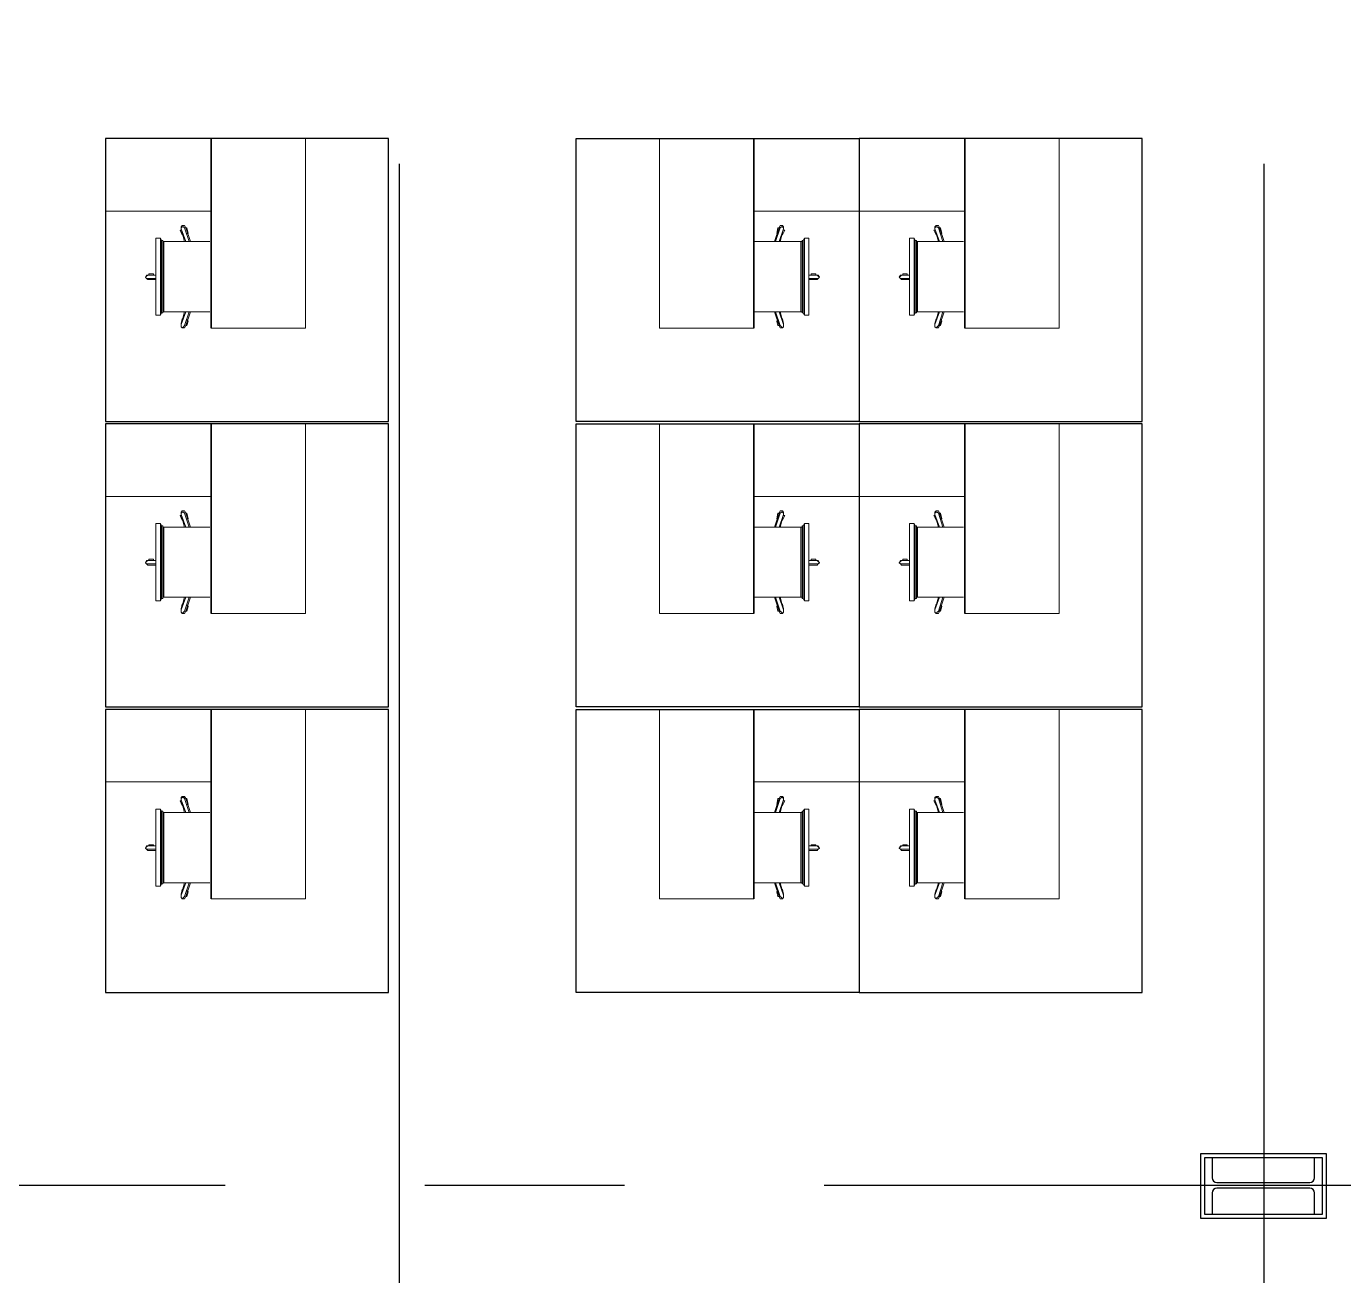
# Model space of a CAD drawing. Header units: millimetres. Extents: x 2148 to 2681, y 758 to 986.
# Drawn here: x 2599.567 to 2603.757, y 934.682 to 938.655 of the extents above; entities that cross this region are included whole.
import ezdxf

# ---------------------------------------------------------------- set-up
doc = ezdxf.new("R2010")
doc.units = ezdxf.units.MM
doc.linetypes.add('CENTER2', pattern=[28.575, 19.05, -3.175, 3.175, -3.175])
for name, color, linetype in [('at_Entity', 7, 'Continuous'), ('COLUMN', 7, 'Continuous'), ('D', 1, 'Continuous'), ('S-COLS', 6, 'Continuous'), ('S_GRID LINES', 252, 'Continuous')]:
    doc.layers.add(name, color=color, linetype=linetype)

msp = doc.modelspace()

# ---------------------------------------------------------------- linework, layer by layer
at = {"layer": 'at_Entity', "color": 0, "lineweight": 15}
for p, q in [((2600.4547131, 938.2984462, 0), (2599.8189365, 938.2984462, 0)), ((2600.4547131, 937.6957276, 0), (2600.4547131, 938.2984462, 0)), ((2601.5804672, 938.2984462, 0), (2602.2162438, 938.2984462, 0)), ((2601.5804672, 937.6957276, 0), (2601.5804672, 938.2984462, 0)), ((2602.8520204, 938.2984462, 0), (2602.2162438, 938.2984462, 0)), ((2602.8520204, 937.6957276, 0), (2602.8520204, 938.2984462, 0)), ((2600.1545941, 938.0678667, 0), (2599.8189365, 938.0678667, 0)), ((2601.8805862, 938.0678667, 0), (2602.2162438, 938.0678667, 0)), ((2602.5519014, 938.0678667, 0), (2602.2162438, 938.0678667, 0)), ((2600.0594338, 938.0072566, 0), (2600.0557739, 938.0072566, 0)), ((2600.0557739, 938.0072566, 0), (2600.0630942, 937.9926166, 0)), ((2600.0630942, 938.0218966, 0), (2600.0594338, 938.0182367, 0)), ((2600.0594338, 938.0182367, 0), (2600.0594338, 938.0109164, 0)), ((2600.0594338, 938.0145762, 0), (2600.0630942, 938.0182367, 0)), ((2600.0594338, 938.0109164, 0), (2600.0594338, 938.0145762, 0)), ((2600.0740738, 937.9706569, 0), (2600.0594338, 938.0109164, 0)), ((2600.0594338, 938.0109164, 0), (2600.0704139, 937.9706569, 0)), ((2600.0704139, 938.0218966, 0), (2600.0630942, 938.0218966, 0)), ((2600.0630942, 938.0182367, 0), (2600.0667541, 938.0182367, 0)), ((2600.0630942, 937.9926166, 0), (2600.0667541, 937.9926166, 0)), ((2600.0667541, 938.0182367, 0), (2600.0704139, 938.0145762, 0)), ((2600.0740738, 938.0145762, 0), (2600.0704139, 938.0218966, 0)), ((2600.0704139, 938.0145762, 0), (2600.0850539, 937.9706569, 0)), ((2600.0887138, 937.9706569, 0), (2600.0740738, 938.0145762, 0)), ((2600.0777342, 938.0145762, 0), (2600.0740738, 938.0145762, 0)), ((2600.0813941, 937.9962764, 0), (2600.0777342, 938.0145762, 0)), ((2600.0777342, 937.9962764, 0), (2600.0813941, 937.9962764, 0)), ((2601.9464665, 937.9706569, 0), (2601.9611065, 938.0145762, 0)), ((2601.9647663, 938.0145762, 0), (2601.9501263, 937.9706569, 0)), ((2601.9537862, 937.9962764, 0), (2601.957446, 938.0145762, 0)), ((2601.957446, 937.9962764, 0), (2601.9537862, 937.9962764, 0)), ((2601.957446, 938.0145762, 0), (2601.9611065, 938.0145762, 0)), ((2601.9611065, 938.0145762, 0), (2601.9647663, 938.0218966, 0)), ((2601.9611065, 937.9706569, 0), (2601.9757465, 938.0109164, 0)), ((2601.9647663, 938.0218966, 0), (2601.972086, 938.0218966, 0)), ((2601.9684262, 938.0182367, 0), (2601.9647663, 938.0145762, 0)), ((2601.9757465, 938.0109164, 0), (2601.9647663, 937.9706569, 0)), ((2601.972086, 938.0182367, 0), (2601.9684262, 938.0182367, 0)), ((2601.972086, 937.9926166, 0), (2601.9684262, 937.9926166, 0)), ((2601.972086, 938.0218966, 0), (2601.9757465, 938.0182367, 0)), ((2601.9757465, 938.0145762, 0), (2601.972086, 938.0182367, 0)), ((2601.9794063, 938.0072566, 0), (2601.972086, 937.9926166, 0)), ((2601.9757465, 938.0182367, 0), (2601.9757465, 938.0109164, 0)), ((2601.9757465, 938.0109164, 0), (2601.9757465, 938.0145762, 0)), ((2601.9757465, 938.0072566, 0), (2601.9794063, 938.0072566, 0)), ((2602.4567411, 938.0072566, 0), (2602.4530813, 938.0072566, 0)), ((2602.4530813, 938.0072566, 0), (2602.4604016, 937.9926166, 0)), ((2602.4604016, 938.0218966, 0), (2602.4567411, 938.0182367, 0)), ((2602.4567411, 938.0182367, 0), (2602.4567411, 938.0109164, 0)), ((2602.4567411, 938.0145762, 0), (2602.4604016, 938.0182367, 0)), ((2602.4567411, 938.0109164, 0), (2602.4567411, 938.0145762, 0)), ((2602.4713811, 937.9706569, 0), (2602.4567411, 938.0109164, 0)), ((2602.4567411, 938.0109164, 0), (2602.4677213, 937.9706569, 0)), ((2602.4677213, 938.0218966, 0), (2602.4604016, 938.0218966, 0)), ((2602.4604016, 938.0182367, 0), (2602.4640614, 938.0182367, 0)), ((2602.4604016, 937.9926166, 0), (2602.4640614, 937.9926166, 0)), ((2602.4640614, 938.0182367, 0), (2602.4677213, 938.0145762, 0)), ((2602.4713811, 938.0145762, 0), (2602.4677213, 938.0218966, 0)), ((2602.4677213, 938.0145762, 0), (2602.4823613, 937.9706569, 0)), ((2602.4860211, 937.9706569, 0), (2602.4713811, 938.0145762, 0)), ((2602.4750416, 938.0145762, 0), (2602.4713811, 938.0145762, 0)), ((2602.4787014, 937.9962764, 0), (2602.4750416, 938.0145762, 0)), ((2602.4750416, 937.9962764, 0), (2602.4787014, 937.9962764, 0)), ((2599.9862344, 937.9816364, 0), (2599.9789141, 937.9816364, 0)), ((2599.9789141, 937.9816364, 0), (2599.9789141, 937.9743167, 0)), ((2599.9789141, 937.9743167, 0), (2599.9789141, 937.7437372, 0)), ((2599.9898943, 937.9816364, 0), (2599.9862344, 937.9816364, 0)), ((2599.9935541, 937.9816364, 0), (2599.9898943, 937.9816364, 0)), ((2599.9972139, 937.9743167, 0), (2599.9935541, 937.9816364, 0)), ((2599.9935541, 937.7364169, 0), (2599.9935541, 937.9816364, 0)), ((2599.9972139, 937.7437372, 0), (2599.9972139, 937.9743167, 0)), ((2600.0008738, 937.9743167, 0), (2599.9972139, 937.9743167, 0)), ((2600.0008738, 937.7437372, 0), (2600.0008738, 937.9743167, 0)), ((2600.0045342, 937.9706569, 0), (2600.0008738, 937.9706569, 0)), ((2600.0008738, 937.9706569, 0), (2600.0008738, 937.9669964, 0)), ((2600.0045342, 937.7473971, 0), (2600.0045342, 937.9706569, 0)), ((2600.1509336, 937.9706569, 0), (2600.0045342, 937.9706569, 0)), ((2601.8842467, 937.9706569, 0), (2602.030646, 937.9706569, 0)), ((2602.030646, 937.7473971, 0), (2602.030646, 937.9706569, 0)), ((2602.030646, 937.9706569, 0), (2602.0343065, 937.9706569, 0)), ((2602.0343065, 937.7437372, 0), (2602.0343065, 937.9743167, 0)), ((2602.0343065, 937.9743167, 0), (2602.0379663, 937.9743167, 0)), ((2602.0343065, 937.9706569, 0), (2602.0343065, 937.9669964, 0)), ((2602.0379663, 937.9743167, 0), (2602.0416262, 937.9816364, 0)), ((2602.0379663, 937.7437372, 0), (2602.0379663, 937.9743167, 0)), ((2602.0416262, 937.9816364, 0), (2602.045286, 937.9816364, 0)), ((2602.0416262, 937.7364169, 0), (2602.0416262, 937.9816364, 0)), ((2602.045286, 937.9816364, 0), (2602.0489459, 937.9816364, 0)), ((2602.0489459, 937.9816364, 0), (2602.0562662, 937.9816364, 0)), ((2602.0562662, 937.9816364, 0), (2602.0562662, 937.9743167, 0)), ((2602.0562662, 937.9743167, 0), (2602.0562662, 937.7437372, 0)), ((2602.3835417, 937.9816364, 0), (2602.3762214, 937.9816364, 0)), ((2602.3762214, 937.9816364, 0), (2602.3762214, 937.9743167, 0)), ((2602.3762214, 937.9743167, 0), (2602.3762214, 937.7437372, 0)), ((2602.3872016, 937.9816364, 0), (2602.3835417, 937.9816364, 0)), ((2602.3908614, 937.9816364, 0), (2602.3872016, 937.9816364, 0)), ((2602.3945213, 937.9743167, 0), (2602.3908614, 937.9816364, 0)), ((2602.3908614, 937.7364169, 0), (2602.3908614, 937.9816364, 0)), ((2602.3945213, 937.7437372, 0), (2602.3945213, 937.9743167, 0)), ((2602.3981811, 937.9743167, 0), (2602.3945213, 937.9743167, 0)), ((2602.3981811, 937.7437372, 0), (2602.3981811, 937.9743167, 0)), ((2602.4018416, 937.9706569, 0), (2602.3981811, 937.9706569, 0)), ((2602.3981811, 937.9706569, 0), (2602.3981811, 937.9669964, 0)), ((2602.4018416, 937.7473971, 0), (2602.4018416, 937.9706569, 0)), ((2602.5482409, 937.9706569, 0), (2602.4018416, 937.9706569, 0)), ((2599.9496341, 937.8645171, 0), (2599.9459743, 937.8571967, 0)), ((2599.9496341, 937.8608566, 0), (2599.9532939, 937.8645171, 0)), ((2599.9532939, 937.8645171, 0), (2599.9496341, 937.8645171, 0)), ((2599.9789141, 937.8645171, 0), (2599.9532939, 937.8645171, 0)), ((2599.9532939, 937.8645171, 0), (2599.9789141, 937.8645171, 0)), ((2599.9715944, 937.8681769, 0), (2599.9569544, 937.8681769, 0)), ((2599.9569544, 937.8681769, 0), (2599.9569544, 937.8645171, 0)), ((2599.9715944, 937.8645171, 0), (2599.9715944, 937.8681769, 0)), ((2602.0562662, 937.8645171, 0), (2602.0818863, 937.8645171, 0)), ((2602.0818863, 937.8645171, 0), (2602.0562662, 937.8645171, 0)), ((2602.0635859, 937.8645171, 0), (2602.0635859, 937.8681769, 0)), ((2602.0635859, 937.8681769, 0), (2602.0782259, 937.8681769, 0)), ((2602.0782259, 937.8681769, 0), (2602.0782259, 937.8645171, 0)), ((2602.0855462, 937.8608566, 0), (2602.0818863, 937.8645171, 0)), ((2602.0818863, 937.8645171, 0), (2602.0855462, 937.8645171, 0)), ((2602.0855462, 937.8645171, 0), (2602.089206, 937.8571967, 0)), ((2602.3469414, 937.8645171, 0), (2602.3432816, 937.8571967, 0)), ((2602.3469414, 937.8608566, 0), (2602.3506013, 937.8645171, 0)), ((2602.3506013, 937.8645171, 0), (2602.3469414, 937.8645171, 0)), ((2602.3762214, 937.8645171, 0), (2602.3506013, 937.8645171, 0)), ((2602.3506013, 937.8645171, 0), (2602.3762214, 937.8645171, 0)), ((2602.3689017, 937.8681769, 0), (2602.3542617, 937.8681769, 0)), ((2602.3542617, 937.8681769, 0), (2602.3542617, 937.8645171, 0)), ((2602.3689017, 937.8645171, 0), (2602.3689017, 937.8681769, 0)), ((2599.9459743, 937.8571967, 0), (2599.9496341, 937.8608566, 0)), ((2599.9496341, 937.8535369, 0), (2599.9459743, 937.8571967, 0)), ((2599.9459743, 937.8571967, 0), (2599.9496341, 937.8535369, 0)), ((2599.9532939, 937.8535369, 0), (2599.9496341, 937.8535369, 0)), ((2599.9496341, 937.8535369, 0), (2599.9532939, 937.8498771, 0)), ((2599.9532939, 937.8535369, 0), (2599.9789141, 937.8535369, 0)), ((2599.9532939, 937.8498771, 0), (2599.9789141, 937.8498771, 0)), ((2599.9569544, 937.8498771, 0), (2599.9715944, 937.8498771, 0)), ((2602.0818863, 937.8535369, 0), (2602.0562662, 937.8535369, 0)), ((2602.0818863, 937.8498771, 0), (2602.0562662, 937.8498771, 0)), ((2602.0782259, 937.8498771, 0), (2602.0635859, 937.8498771, 0)), ((2602.0818863, 937.8535369, 0), (2602.0855462, 937.8535369, 0)), ((2602.0855462, 937.8535369, 0), (2602.0818863, 937.8498771, 0)), ((2602.089206, 937.8571967, 0), (2602.0855462, 937.8608566, 0)), ((2602.0855462, 937.8535369, 0), (2602.089206, 937.8571967, 0)), ((2602.089206, 937.8571967, 0), (2602.0855462, 937.8535369, 0)), ((2602.3432816, 937.8571967, 0), (2602.3469414, 937.8608566, 0)), ((2602.3469414, 937.8535369, 0), (2602.3432816, 937.8571967, 0)), ((2602.3432816, 937.8571967, 0), (2602.3469414, 937.8535369, 0)), ((2602.3506013, 937.8535369, 0), (2602.3469414, 937.8535369, 0)), ((2602.3469414, 937.8535369, 0), (2602.3506013, 937.8498771, 0)), ((2602.3506013, 937.8535369, 0), (2602.3762214, 937.8535369, 0)), ((2602.3506013, 937.8498771, 0), (2602.3762214, 937.8498771, 0)), ((2602.3542617, 937.8498771, 0), (2602.3689017, 937.8498771, 0)), ((2599.9789141, 937.7437372, 0), (2599.9789141, 937.7364169, 0)), ((2599.9935541, 937.7364169, 0), (2599.9972139, 937.7437372, 0)), ((2599.9972139, 937.7437372, 0), (2600.0008738, 937.7437372, 0)), ((2600.0008738, 937.7510569, 0), (2600.0008738, 937.7473971, 0)), ((2600.0008738, 937.7473971, 0), (2600.0045342, 937.7473971, 0)), ((2600.0045342, 937.7473971, 0), (2600.1509336, 937.7473971, 0)), ((2600.0740738, 937.7473971, 0), (2600.0594338, 937.7071369, 0)), ((2600.0594338, 937.7071369, 0), (2600.0704139, 937.7473971, 0)), ((2600.0704139, 937.7034771, 0), (2600.0850539, 937.7473971, 0)), ((2600.0740738, 937.7034771, 0), (2600.0887138, 937.7473971, 0)), ((2602.030646, 937.7473971, 0), (2601.8842467, 937.7473971, 0)), ((2601.9611065, 937.7034771, 0), (2601.9464665, 937.7473971, 0)), ((2601.9647663, 937.7034771, 0), (2601.9501263, 937.7473971, 0)), ((2601.9611065, 937.7473971, 0), (2601.9757465, 937.7071369, 0)), ((2601.9757465, 937.7071369, 0), (2601.9647663, 937.7473971, 0)), ((2602.0343065, 937.7473971, 0), (2602.030646, 937.7473971, 0)), ((2602.0343065, 937.7510569, 0), (2602.0343065, 937.7473971, 0)), ((2602.0379663, 937.7437372, 0), (2602.0343065, 937.7437372, 0)), ((2602.0416262, 937.7364169, 0), (2602.0379663, 937.7437372, 0)), ((2602.0562662, 937.7437372, 0), (2602.0562662, 937.7364169, 0)), ((2602.3762214, 937.7437372, 0), (2602.3762214, 937.7364169, 0)), ((2602.3908614, 937.7364169, 0), (2602.3945213, 937.7437372, 0)), ((2602.3945213, 937.7437372, 0), (2602.3981811, 937.7437372, 0)), ((2602.3981811, 937.7510569, 0), (2602.3981811, 937.7473971, 0)), ((2602.3981811, 937.7473971, 0), (2602.4018416, 937.7473971, 0)), ((2602.4018416, 937.7473971, 0), (2602.5482409, 937.7473971, 0)), ((2602.4713811, 937.7473971, 0), (2602.4567411, 937.7071369, 0)), ((2602.4567411, 937.7071369, 0), (2602.4677213, 937.7473971, 0)), ((2602.4677213, 937.7034771, 0), (2602.4823613, 937.7473971, 0)), ((2602.4713811, 937.7034771, 0), (2602.4860211, 937.7473971, 0)), ((2599.9789141, 937.7364169, 0), (2599.9862344, 937.7364169, 0)), ((2599.9898943, 937.7364169, 0), (2599.9862344, 937.7364169, 0)), ((2599.9898943, 937.7364169, 0), (2599.9935541, 937.7364169, 0)), ((2600.0630942, 937.7254368, 0), (2600.0594338, 937.7107968, 0)), ((2600.0594338, 937.7107968, 0), (2600.0594338, 937.7071369, 0)), ((2600.0594338, 937.7071369, 0), (2600.0594338, 937.6998172, 0)), ((2600.0594338, 937.7034771, 0), (2600.0594338, 937.6998172, 0)), ((2600.0594338, 937.6998172, 0), (2600.0630942, 937.6961574, 0)), ((2600.0594338, 937.6998172, 0), (2600.0630942, 937.6961574, 0)), ((2600.0667541, 937.7254368, 0), (2600.0630942, 937.7254368, 0)), ((2600.0630942, 937.6961574, 0), (2600.0667541, 937.6998172, 0)), ((2600.0630942, 937.6961574, 0), (2600.0704139, 937.6961574, 0)), ((2600.0667541, 937.6998172, 0), (2600.0704139, 937.7034771, 0)), ((2600.0704139, 937.6961574, 0), (2600.0740738, 937.7034771, 0)), ((2600.0740738, 937.7034771, 0), (2600.0777342, 937.7034771, 0)), ((2600.0813941, 937.7181171, 0), (2600.0777342, 937.7217769, 0)), ((2600.0777342, 937.7034771, 0), (2600.0813941, 937.7181171, 0)), ((2601.9537862, 937.7181171, 0), (2601.957446, 937.7217769, 0)), ((2601.957446, 937.7034771, 0), (2601.9537862, 937.7181171, 0)), ((2601.9611065, 937.7034771, 0), (2601.957446, 937.7034771, 0)), ((2601.9647663, 937.6961574, 0), (2601.9611065, 937.7034771, 0)), ((2601.9684262, 937.6998172, 0), (2601.9647663, 937.7034771, 0)), ((2601.972086, 937.6961574, 0), (2601.9647663, 937.6961574, 0)), ((2601.9684262, 937.7254368, 0), (2601.972086, 937.7254368, 0)), ((2601.972086, 937.6961574, 0), (2601.9684262, 937.6998172, 0)), ((2601.972086, 937.7254368, 0), (2601.9757465, 937.7107968, 0)), ((2601.9757465, 937.6998172, 0), (2601.972086, 937.6961574, 0)), ((2601.9757465, 937.6998172, 0), (2601.972086, 937.6961574, 0)), ((2601.9757465, 937.7107968, 0), (2601.9757465, 937.7071369, 0)), ((2601.9757465, 937.7071369, 0), (2601.9757465, 937.6998172, 0)), ((2601.9757465, 937.7034771, 0), (2601.9757465, 937.6998172, 0)), ((2602.045286, 937.7364169, 0), (2602.0416262, 937.7364169, 0)), ((2602.045286, 937.7364169, 0), (2602.0489459, 937.7364169, 0)), ((2602.0562662, 937.7364169, 0), (2602.0489459, 937.7364169, 0)), ((2602.3762214, 937.7364169, 0), (2602.3835417, 937.7364169, 0)), ((2602.3872016, 937.7364169, 0), (2602.3835417, 937.7364169, 0)), ((2602.3872016, 937.7364169, 0), (2602.3908614, 937.7364169, 0)), ((2602.4604016, 937.7254368, 0), (2602.4567411, 937.7107968, 0)), ((2602.4567411, 937.7107968, 0), (2602.4567411, 937.7071369, 0)), ((2602.4567411, 937.7071369, 0), (2602.4567411, 937.6998172, 0)), ((2602.4567411, 937.7034771, 0), (2602.4567411, 937.6998172, 0)), ((2602.4567411, 937.6998172, 0), (2602.4604016, 937.6961574, 0)), ((2602.4567411, 937.6998172, 0), (2602.4604016, 937.6961574, 0)), ((2602.4640614, 937.7254368, 0), (2602.4604016, 937.7254368, 0)), ((2602.4604016, 937.6961574, 0), (2602.4640614, 937.6998172, 0)), ((2602.4604016, 937.6961574, 0), (2602.4677213, 937.6961574, 0)), ((2602.4640614, 937.6998172, 0), (2602.4677213, 937.7034771, 0)), ((2602.4677213, 937.6961574, 0), (2602.4713811, 937.7034771, 0)), ((2602.4713811, 937.7034771, 0), (2602.4750416, 937.7034771, 0)), ((2602.4787014, 937.7181171, 0), (2602.4750416, 937.7217769, 0)), ((2602.4750416, 937.7034771, 0), (2602.4787014, 937.7181171, 0)), ((2600.4547131, 937.6957276, 0), (2600.1545941, 937.6957276, 0)), ((2601.5804672, 937.6957276, 0), (2601.8805862, 937.6957276, 0)), ((2602.8520204, 937.6957276, 0), (2602.5519014, 937.6957276, 0)), ((2600.4547131, 937.3907145, 0), (2599.8189365, 937.3907145, 0)), ((2600.4547131, 936.7879959, 0), (2600.4547131, 937.3907145, 0)), ((2601.5804672, 937.3907145, 0), (2602.2162438, 937.3907145, 0)), ((2601.5804672, 936.7879959, 0), (2601.5804672, 937.3907145, 0)), ((2602.2162438, 937.160135, 0), (2602.2162438, 937.3907145, 0)), ((2602.8520204, 937.3907145, 0), (2602.2162438, 937.3907145, 0)), ((2602.2162438, 937.160135, 0), (2602.2162438, 937.3907145, 0)), ((2602.8520204, 936.7879959, 0), (2602.8520204, 937.3907145, 0)), ((2600.1545941, 937.160135, 0), (2599.8189365, 937.160135, 0)), ((2601.8805862, 937.160135, 0), (2602.2162438, 937.160135, 0)), ((2602.5519014, 937.160135, 0), (2602.2162438, 937.160135, 0)), ((2600.0630942, 937.1141649, 0), (2600.0594338, 937.110505, 0)), ((2600.0594338, 937.110505, 0), (2600.0594338, 937.1031847, 0)), ((2600.0594338, 937.1068446, 0), (2600.0630942, 937.110505, 0)), ((2600.0704139, 937.1141649, 0), (2600.0630942, 937.1141649, 0)), ((2600.0630942, 937.110505, 0), (2600.0667541, 937.110505, 0)), ((2600.0667541, 937.110505, 0), (2600.0704139, 937.1068446, 0)), ((2600.0740738, 937.1068446, 0), (2600.0704139, 937.1141649, 0)), ((2601.9611065, 937.1068446, 0), (2601.9647663, 937.1141649, 0)), ((2601.9647663, 937.1141649, 0), (2601.972086, 937.1141649, 0)), ((2601.9684262, 937.110505, 0), (2601.9647663, 937.1068446, 0)), ((2601.972086, 937.110505, 0), (2601.9684262, 937.110505, 0)), ((2601.972086, 937.1141649, 0), (2601.9757465, 937.110505, 0)), ((2601.9757465, 937.1068446, 0), (2601.972086, 937.110505, 0)), ((2601.9757465, 937.110505, 0), (2601.9757465, 937.1031847, 0)), ((2602.4604016, 937.1141649, 0), (2602.4567411, 937.110505, 0)), ((2602.4567411, 937.110505, 0), (2602.4567411, 937.1031847, 0)), ((2602.4567411, 937.1068446, 0), (2602.4604016, 937.110505, 0)), ((2602.4677213, 937.1141649, 0), (2602.4604016, 937.1141649, 0)), ((2602.4604016, 937.110505, 0), (2602.4640614, 937.110505, 0)), ((2602.4640614, 937.110505, 0), (2602.4677213, 937.1068446, 0)), ((2602.4713811, 937.1068446, 0), (2602.4677213, 937.1141649, 0)), ((2599.9862344, 937.0739047, 0), (2599.9789141, 937.0739047, 0)), ((2599.9789141, 937.0739047, 0), (2599.9789141, 937.066585, 0)), ((2599.9898943, 937.0739047, 0), (2599.9862344, 937.0739047, 0)), ((2599.9935541, 937.0739047, 0), (2599.9898943, 937.0739047, 0)), ((2599.9972139, 937.066585, 0), (2599.9935541, 937.0739047, 0)), ((2599.9935541, 936.8286852, 0), (2599.9935541, 937.0739047, 0)), ((2600.0594338, 937.0995249, 0), (2600.0557739, 937.0995249, 0)), ((2600.0557739, 937.0995249, 0), (2600.0630942, 937.0848849, 0)), ((2600.0594338, 937.1031847, 0), (2600.0594338, 937.1068446, 0)), ((2600.0740738, 937.0629252, 0), (2600.0594338, 937.1031847, 0)), ((2600.0594338, 937.1031847, 0), (2600.0704139, 937.0629252, 0)), ((2600.0630942, 937.0848849, 0), (2600.0667541, 937.0848849, 0)), ((2600.0704139, 937.1068446, 0), (2600.0850539, 937.0629252, 0)), ((2600.0887138, 937.0629252, 0), (2600.0740738, 937.1068446, 0)), ((2600.0777342, 937.1068446, 0), (2600.0740738, 937.1068446, 0)), ((2600.0813941, 937.0885447, 0), (2600.0777342, 937.1068446, 0)), ((2600.0777342, 937.0885447, 0), (2600.0813941, 937.0885447, 0)), ((2601.9464665, 937.0629252, 0), (2601.9611065, 937.1068446, 0)), ((2601.9647663, 937.1068446, 0), (2601.9501263, 937.0629252, 0)), ((2601.9537862, 937.0885447, 0), (2601.957446, 937.1068446, 0)), ((2601.957446, 937.0885447, 0), (2601.9537862, 937.0885447, 0)), ((2601.957446, 937.1068446, 0), (2601.9611065, 937.1068446, 0)), ((2601.9611065, 937.0629252, 0), (2601.9757465, 937.1031847, 0)), ((2601.9757465, 937.1031847, 0), (2601.9647663, 937.0629252, 0)), ((2601.972086, 937.0848849, 0), (2601.9684262, 937.0848849, 0)), ((2601.9794063, 937.0995249, 0), (2601.972086, 937.0848849, 0)), ((2601.9757465, 937.1031847, 0), (2601.9757465, 937.1068446, 0)), ((2601.9757465, 937.0995249, 0), (2601.9794063, 937.0995249, 0)), ((2602.0379663, 937.066585, 0), (2602.0416262, 937.0739047, 0)), ((2602.0416262, 937.0739047, 0), (2602.045286, 937.0739047, 0)), ((2602.0416262, 936.8286852, 0), (2602.0416262, 937.0739047, 0)), ((2602.045286, 937.0739047, 0), (2602.0489459, 937.0739047, 0)), ((2602.0489459, 937.0739047, 0), (2602.0562662, 937.0739047, 0)), ((2602.0562662, 937.0739047, 0), (2602.0562662, 937.066585, 0)), ((2602.3835417, 937.0739047, 0), (2602.3762214, 937.0739047, 0)), ((2602.3762214, 937.0739047, 0), (2602.3762214, 937.066585, 0)), ((2602.3872016, 937.0739047, 0), (2602.3835417, 937.0739047, 0)), ((2602.3908614, 937.0739047, 0), (2602.3872016, 937.0739047, 0)), ((2602.3945213, 937.066585, 0), (2602.3908614, 937.0739047, 0)), ((2602.3908614, 936.8286852, 0), (2602.3908614, 937.0739047, 0)), ((2602.4567411, 937.0995249, 0), (2602.4530813, 937.0995249, 0)), ((2602.4530813, 937.0995249, 0), (2602.4604016, 937.0848849, 0)), ((2602.4567411, 937.1031847, 0), (2602.4567411, 937.1068446, 0)), ((2602.4713811, 937.0629252, 0), (2602.4567411, 937.1031847, 0)), ((2602.4567411, 937.1031847, 0), (2602.4677213, 937.0629252, 0)), ((2602.4604016, 937.0848849, 0), (2602.4640614, 937.0848849, 0)), ((2602.4677213, 937.1068446, 0), (2602.4823613, 937.0629252, 0)), ((2602.4860211, 937.0629252, 0), (2602.4713811, 937.1068446, 0)), ((2602.4750416, 937.1068446, 0), (2602.4713811, 937.1068446, 0)), ((2602.4787014, 937.0885447, 0), (2602.4750416, 937.1068446, 0)), ((2602.4750416, 937.0885447, 0), (2602.4787014, 937.0885447, 0)), ((2599.9789141, 937.066585, 0), (2599.9789141, 936.8360055, 0)), ((2599.9972139, 936.8360055, 0), (2599.9972139, 937.066585, 0)), ((2600.0008738, 937.066585, 0), (2599.9972139, 937.066585, 0)), ((2600.0008738, 936.8360055, 0), (2600.0008738, 937.066585, 0)), ((2600.0045342, 937.0629252, 0), (2600.0008738, 937.0629252, 0)), ((2600.0008738, 937.0629252, 0), (2600.0008738, 937.0592647, 0)), ((2600.0045342, 936.8396654, 0), (2600.0045342, 937.0629252, 0)), ((2600.1509336, 937.0629252, 0), (2600.0045342, 937.0629252, 0)), ((2601.8842467, 937.0629252, 0), (2602.030646, 937.0629252, 0)), ((2602.030646, 936.8396654, 0), (2602.030646, 937.0629252, 0)), ((2602.030646, 937.0629252, 0), (2602.0343065, 937.0629252, 0)), ((2602.0343065, 936.8360055, 0), (2602.0343065, 937.066585, 0)), ((2602.0343065, 937.066585, 0), (2602.0379663, 937.066585, 0)), ((2602.0343065, 937.0629252, 0), (2602.0343065, 937.0592647, 0)), ((2602.0379663, 936.8360055, 0), (2602.0379663, 937.066585, 0)), ((2602.0562662, 937.066585, 0), (2602.0562662, 936.8360055, 0)), ((2602.3762214, 937.066585, 0), (2602.3762214, 936.8360055, 0)), ((2602.3945213, 936.8360055, 0), (2602.3945213, 937.066585, 0)), ((2602.3981811, 937.066585, 0), (2602.3945213, 937.066585, 0)), ((2602.3981811, 936.8360055, 0), (2602.3981811, 937.066585, 0)), ((2602.4018416, 937.0629252, 0), (2602.3981811, 937.0629252, 0)), ((2602.3981811, 937.0629252, 0), (2602.3981811, 937.0592647, 0)), ((2602.4018416, 936.8396654, 0), (2602.4018416, 937.0629252, 0)), ((2602.5482409, 937.0629252, 0), (2602.4018416, 937.0629252, 0)), ((2599.9496341, 936.9567854, 0), (2599.9459743, 936.9494651, 0)), ((2599.9459743, 936.9494651, 0), (2599.9496341, 936.9531249, 0)), ((2599.9496341, 936.9458052, 0), (2599.9459743, 936.9494651, 0)), ((2599.9459743, 936.9494651, 0), (2599.9496341, 936.9458052, 0)), ((2599.9496341, 936.9531249, 0), (2599.9532939, 936.9567854, 0)), ((2599.9532939, 936.9567854, 0), (2599.9496341, 936.9567854, 0)), ((2599.9532939, 936.9458052, 0), (2599.9496341, 936.9458052, 0)), ((2599.9496341, 936.9458052, 0), (2599.9532939, 936.9421454, 0)), ((2599.9789141, 936.9567854, 0), (2599.9532939, 936.9567854, 0)), ((2599.9532939, 936.9567854, 0), (2599.9789141, 936.9567854, 0)), ((2599.9532939, 936.9458052, 0), (2599.9789141, 936.9458052, 0)), ((2599.9532939, 936.9421454, 0), (2599.9789141, 936.9421454, 0)), ((2599.9715944, 936.9604452, 0), (2599.9569544, 936.9604452, 0)), ((2599.9569544, 936.9604452, 0), (2599.9569544, 936.9567854, 0)), ((2599.9569544, 936.9421454, 0), (2599.9715944, 936.9421454, 0)), ((2599.9715944, 936.9567854, 0), (2599.9715944, 936.9604452, 0)), ((2602.0562662, 936.9567854, 0), (2602.0818863, 936.9567854, 0)), ((2602.0818863, 936.9567854, 0), (2602.0562662, 936.9567854, 0)), ((2602.0818863, 936.9458052, 0), (2602.0562662, 936.9458052, 0)), ((2602.0818863, 936.9421454, 0), (2602.0562662, 936.9421454, 0)), ((2602.0635859, 936.9567854, 0), (2602.0635859, 936.9604452, 0)), ((2602.0635859, 936.9604452, 0), (2602.0782259, 936.9604452, 0)), ((2602.0782259, 936.9421454, 0), (2602.0635859, 936.9421454, 0)), ((2602.0782259, 936.9604452, 0), (2602.0782259, 936.9567854, 0)), ((2602.0855462, 936.9531249, 0), (2602.0818863, 936.9567854, 0)), ((2602.0818863, 936.9567854, 0), (2602.0855462, 936.9567854, 0)), ((2602.0818863, 936.9458052, 0), (2602.0855462, 936.9458052, 0)), ((2602.0855462, 936.9458052, 0), (2602.0818863, 936.9421454, 0)), ((2602.0855462, 936.9567854, 0), (2602.089206, 936.9494651, 0)), ((2602.089206, 936.9494651, 0), (2602.0855462, 936.9531249, 0)), ((2602.0855462, 936.9458052, 0), (2602.089206, 936.9494651, 0)), ((2602.089206, 936.9494651, 0), (2602.0855462, 936.9458052, 0)), ((2602.3469414, 936.9567854, 0), (2602.3432816, 936.9494651, 0)), ((2602.3432816, 936.9494651, 0), (2602.3469414, 936.9531249, 0)), ((2602.3469414, 936.9458052, 0), (2602.3432816, 936.9494651, 0)), ((2602.3432816, 936.9494651, 0), (2602.3469414, 936.9458052, 0)), ((2602.3469414, 936.9531249, 0), (2602.3506013, 936.9567854, 0)), ((2602.3506013, 936.9567854, 0), (2602.3469414, 936.9567854, 0)), ((2602.3506013, 936.9458052, 0), (2602.3469414, 936.9458052, 0)), ((2602.3469414, 936.9458052, 0), (2602.3506013, 936.9421454, 0)), ((2602.3762214, 936.9567854, 0), (2602.3506013, 936.9567854, 0)), ((2602.3506013, 936.9567854, 0), (2602.3762214, 936.9567854, 0)), ((2602.3506013, 936.9458052, 0), (2602.3762214, 936.9458052, 0)), ((2602.3506013, 936.9421454, 0), (2602.3762214, 936.9421454, 0)), ((2602.3689017, 936.9604452, 0), (2602.3542617, 936.9604452, 0)), ((2602.3542617, 936.9604452, 0), (2602.3542617, 936.9567854, 0)), ((2602.3542617, 936.9421454, 0), (2602.3689017, 936.9421454, 0)), ((2602.3689017, 936.9567854, 0), (2602.3689017, 936.9604452, 0)), ((2599.9789141, 936.8360055, 0), (2599.9789141, 936.8286852, 0)), ((2599.9789141, 936.8286852, 0), (2599.9862344, 936.8286852, 0)), ((2599.9898943, 936.8286852, 0), (2599.9862344, 936.8286852, 0)), ((2599.9898943, 936.8286852, 0), (2599.9935541, 936.8286852, 0)), ((2599.9935541, 936.8286852, 0), (2599.9972139, 936.8360055, 0)), ((2599.9972139, 936.8360055, 0), (2600.0008738, 936.8360055, 0)), ((2600.0008738, 936.8433252, 0), (2600.0008738, 936.8396654, 0)), ((2600.0008738, 936.8396654, 0), (2600.0045342, 936.8396654, 0)), ((2600.0045342, 936.8396654, 0), (2600.1509336, 936.8396654, 0)), ((2600.0740738, 936.8396654, 0), (2600.0594338, 936.7994052, 0)), ((2600.0594338, 936.7994052, 0), (2600.0704139, 936.8396654, 0)), ((2600.0630942, 936.8177051, 0), (2600.0594338, 936.8030651, 0)), ((2600.0667541, 936.8177051, 0), (2600.0630942, 936.8177051, 0)), ((2600.0704139, 936.7957454, 0), (2600.0850539, 936.8396654, 0)), ((2600.0740738, 936.7957454, 0), (2600.0887138, 936.8396654, 0)), ((2602.030646, 936.8396654, 0), (2601.8842467, 936.8396654, 0)), ((2601.9611065, 936.7957454, 0), (2601.9464665, 936.8396654, 0)), ((2601.9647663, 936.7957454, 0), (2601.9501263, 936.8396654, 0)), ((2601.9611065, 936.8396654, 0), (2601.9757465, 936.7994052, 0)), ((2601.9757465, 936.7994052, 0), (2601.9647663, 936.8396654, 0)), ((2601.9684262, 936.8177051, 0), (2601.972086, 936.8177051, 0)), ((2601.972086, 936.8177051, 0), (2601.9757465, 936.8030651, 0)), ((2602.0343065, 936.8396654, 0), (2602.030646, 936.8396654, 0)), ((2602.0343065, 936.8433252, 0), (2602.0343065, 936.8396654, 0)), ((2602.0379663, 936.8360055, 0), (2602.0343065, 936.8360055, 0)), ((2602.0416262, 936.8286852, 0), (2602.0379663, 936.8360055, 0)), ((2602.045286, 936.8286852, 0), (2602.0416262, 936.8286852, 0)), ((2602.045286, 936.8286852, 0), (2602.0489459, 936.8286852, 0)), ((2602.0562662, 936.8286852, 0), (2602.0489459, 936.8286852, 0)), ((2602.0562662, 936.8360055, 0), (2602.0562662, 936.8286852, 0)), ((2602.3762214, 936.8360055, 0), (2602.3762214, 936.8286852, 0)), ((2602.3762214, 936.8286852, 0), (2602.3835417, 936.8286852, 0)), ((2602.3872016, 936.8286852, 0), (2602.3835417, 936.8286852, 0)), ((2602.3872016, 936.8286852, 0), (2602.3908614, 936.8286852, 0)), ((2602.3908614, 936.8286852, 0), (2602.3945213, 936.8360055, 0)), ((2602.3945213, 936.8360055, 0), (2602.3981811, 936.8360055, 0)), ((2602.3981811, 936.8433252, 0), (2602.3981811, 936.8396654, 0)), ((2602.3981811, 936.8396654, 0), (2602.4018416, 936.8396654, 0)), ((2602.4018416, 936.8396654, 0), (2602.5482409, 936.8396654, 0)), ((2602.4713811, 936.8396654, 0), (2602.4567411, 936.7994052, 0)), ((2602.4567411, 936.7994052, 0), (2602.4677213, 936.8396654, 0)), ((2602.4604016, 936.8177051, 0), (2602.4567411, 936.8030651, 0)), ((2602.4640614, 936.8177051, 0), (2602.4604016, 936.8177051, 0)), ((2602.4677213, 936.7957454, 0), (2602.4823613, 936.8396654, 0)), ((2602.4713811, 936.7957454, 0), (2602.4860211, 936.8396654, 0)), ((2600.0594338, 936.8030651, 0), (2600.0594338, 936.7994052, 0)), ((2600.0594338, 936.7994052, 0), (2600.0594338, 936.7920856, 0)), ((2600.0594338, 936.7957454, 0), (2600.0594338, 936.7920856, 0)), ((2600.0594338, 936.7920856, 0), (2600.0630942, 936.7884257, 0)), ((2600.0594338, 936.7920856, 0), (2600.0630942, 936.7884257, 0)), ((2600.0630942, 936.7884257, 0), (2600.0667541, 936.7920856, 0)), ((2600.0630942, 936.7884257, 0), (2600.0704139, 936.7884257, 0)), ((2600.0667541, 936.7920856, 0), (2600.0704139, 936.7957454, 0)), ((2600.0704139, 936.7884257, 0), (2600.0740738, 936.7957454, 0)), ((2600.0740738, 936.7957454, 0), (2600.0777342, 936.7957454, 0)), ((2600.0813941, 936.8103854, 0), (2600.0777342, 936.8140452, 0)), ((2600.0777342, 936.7957454, 0), (2600.0813941, 936.8103854, 0)), ((2600.4547131, 936.7879959, 0), (2600.1545941, 936.7879959, 0)), ((2601.5804672, 936.7879959, 0), (2601.8805862, 936.7879959, 0)), ((2601.9537862, 936.8103854, 0), (2601.957446, 936.8140452, 0)), ((2601.957446, 936.7957454, 0), (2601.9537862, 936.8103854, 0)), ((2601.9611065, 936.7957454, 0), (2601.957446, 936.7957454, 0)), ((2601.9647663, 936.7884257, 0), (2601.9611065, 936.7957454, 0)), ((2601.9684262, 936.7920856, 0), (2601.9647663, 936.7957454, 0)), ((2601.972086, 936.7884257, 0), (2601.9647663, 936.7884257, 0)), ((2601.972086, 936.7884257, 0), (2601.9684262, 936.7920856, 0)), ((2601.9757465, 936.7920856, 0), (2601.972086, 936.7884257, 0)), ((2601.9757465, 936.7920856, 0), (2601.972086, 936.7884257, 0)), ((2601.9757465, 936.8030651, 0), (2601.9757465, 936.7994052, 0)), ((2601.9757465, 936.7994052, 0), (2601.9757465, 936.7920856, 0)), ((2601.9757465, 936.7957454, 0), (2601.9757465, 936.7920856, 0)), ((2602.4567411, 936.8030651, 0), (2602.4567411, 936.7994052, 0)), ((2602.4567411, 936.7994052, 0), (2602.4567411, 936.7920856, 0)), ((2602.4567411, 936.7957454, 0), (2602.4567411, 936.7920856, 0)), ((2602.4567411, 936.7920856, 0), (2602.4604016, 936.7884257, 0)), ((2602.4567411, 936.7920856, 0), (2602.4604016, 936.7884257, 0)), ((2602.4604016, 936.7884257, 0), (2602.4640614, 936.7920856, 0)), ((2602.4604016, 936.7884257, 0), (2602.4677213, 936.7884257, 0)), ((2602.4640614, 936.7920856, 0), (2602.4677213, 936.7957454, 0)), ((2602.4677213, 936.7884257, 0), (2602.4713811, 936.7957454, 0)), ((2602.4713811, 936.7957454, 0), (2602.4750416, 936.7957454, 0)), ((2602.4787014, 936.8103854, 0), (2602.4750416, 936.8140452, 0)), ((2602.4750416, 936.7957454, 0), (2602.4787014, 936.8103854, 0)), ((2602.8520204, 936.7879959, 0), (2602.5519014, 936.7879959, 0)), ((2600.4547131, 936.4829828, 0), (2599.8189365, 936.4829828, 0)), ((2600.4547131, 935.8802642, 0), (2600.4547131, 936.4829828, 0)), ((2601.5804672, 936.4829828, 0), (2602.2162438, 936.4829828, 0)), ((2601.5804672, 935.8802642, 0), (2601.5804672, 936.4829828, 0)), ((2602.2162438, 936.2524034, 0), (2602.2162438, 936.4829828, 0)), ((2602.8520204, 936.4829828, 0), (2602.2162438, 936.4829828, 0)), ((2602.2162438, 936.2524034, 0), (2602.2162438, 936.4829828, 0)), ((2602.8520204, 935.8802642, 0), (2602.8520204, 936.4829828, 0)), ((2600.1545941, 936.2524034, 0), (2599.8189365, 936.2524034, 0)), ((2601.8805862, 936.2524034, 0), (2602.2162438, 936.2524034, 0)), ((2602.5519014, 936.2524034, 0), (2602.2162438, 936.2524034, 0)), ((2600.0594338, 936.1917932, 0), (2600.0557739, 936.1917932, 0)), ((2600.0557739, 936.1917932, 0), (2600.0630942, 936.1771532, 0)), ((2600.0630942, 936.2064332, 0), (2600.0594338, 936.2027734, 0)), ((2600.0594338, 936.2027734, 0), (2600.0594338, 936.195453, 0)), ((2600.0594338, 936.1991129, 0), (2600.0630942, 936.2027734, 0)), ((2600.0594338, 936.195453, 0), (2600.0594338, 936.1991129, 0)), ((2600.0740738, 936.1551935, 0), (2600.0594338, 936.195453, 0)), ((2600.0594338, 936.195453, 0), (2600.0704139, 936.1551935, 0)), ((2600.0704139, 936.2064332, 0), (2600.0630942, 936.2064332, 0)), ((2600.0630942, 936.2027734, 0), (2600.0667541, 936.2027734, 0)), ((2600.0667541, 936.2027734, 0), (2600.0704139, 936.1991129, 0)), ((2600.0740738, 936.1991129, 0), (2600.0704139, 936.2064332, 0)), ((2600.0704139, 936.1991129, 0), (2600.0850539, 936.1551935, 0)), ((2600.0887138, 936.1551935, 0), (2600.0740738, 936.1991129, 0)), ((2600.0777342, 936.1991129, 0), (2600.0740738, 936.1991129, 0)), ((2600.0813941, 936.180813, 0), (2600.0777342, 936.1991129, 0)), ((2601.9464665, 936.1551935, 0), (2601.9611065, 936.1991129, 0)), ((2601.9647663, 936.1991129, 0), (2601.9501263, 936.1551935, 0)), ((2601.9537862, 936.180813, 0), (2601.957446, 936.1991129, 0)), ((2601.957446, 936.1991129, 0), (2601.9611065, 936.1991129, 0)), ((2601.9611065, 936.1991129, 0), (2601.9647663, 936.2064332, 0)), ((2601.9611065, 936.1551935, 0), (2601.9757465, 936.195453, 0)), ((2601.9647663, 936.2064332, 0), (2601.972086, 936.2064332, 0)), ((2601.9684262, 936.2027734, 0), (2601.9647663, 936.1991129, 0)), ((2601.9757465, 936.195453, 0), (2601.9647663, 936.1551935, 0)), ((2601.972086, 936.2027734, 0), (2601.9684262, 936.2027734, 0)), ((2601.972086, 936.2064332, 0), (2601.9757465, 936.2027734, 0)), ((2601.9757465, 936.1991129, 0), (2601.972086, 936.2027734, 0)), ((2601.9794063, 936.1917932, 0), (2601.972086, 936.1771532, 0)), ((2601.9757465, 936.2027734, 0), (2601.9757465, 936.195453, 0)), ((2601.9757465, 936.195453, 0), (2601.9757465, 936.1991129, 0)), ((2601.9757465, 936.1917932, 0), (2601.9794063, 936.1917932, 0)), ((2602.4567411, 936.1917932, 0), (2602.4530813, 936.1917932, 0)), ((2602.4530813, 936.1917932, 0), (2602.4604016, 936.1771532, 0)), ((2602.4604016, 936.2064332, 0), (2602.4567411, 936.2027734, 0)), ((2602.4567411, 936.2027734, 0), (2602.4567411, 936.195453, 0)), ((2602.4567411, 936.1991129, 0), (2602.4604016, 936.2027734, 0)), ((2602.4567411, 936.195453, 0), (2602.4567411, 936.1991129, 0)), ((2602.4713811, 936.1551935, 0), (2602.4567411, 936.195453, 0)), ((2602.4567411, 936.195453, 0), (2602.4677213, 936.1551935, 0)), ((2602.4677213, 936.2064332, 0), (2602.4604016, 936.2064332, 0)), ((2602.4604016, 936.2027734, 0), (2602.4640614, 936.2027734, 0)), ((2602.4640614, 936.2027734, 0), (2602.4677213, 936.1991129, 0)), ((2602.4713811, 936.1991129, 0), (2602.4677213, 936.2064332, 0)), ((2602.4677213, 936.1991129, 0), (2602.4823613, 936.1551935, 0)), ((2602.4860211, 936.1551935, 0), (2602.4713811, 936.1991129, 0)), ((2602.4750416, 936.1991129, 0), (2602.4713811, 936.1991129, 0)), ((2602.4787014, 936.180813, 0), (2602.4750416, 936.1991129, 0)), ((2599.9862344, 936.166173, 0), (2599.9789141, 936.166173, 0)), ((2599.9789141, 936.166173, 0), (2599.9789141, 936.1588534, 0)), ((2599.9789141, 936.1588534, 0), (2599.9789141, 935.9282739, 0)), ((2599.9898943, 936.166173, 0), (2599.9862344, 936.166173, 0)), ((2599.9935541, 936.166173, 0), (2599.9898943, 936.166173, 0)), ((2599.9972139, 936.1588534, 0), (2599.9935541, 936.166173, 0)), ((2599.9935541, 935.9209536, 0), (2599.9935541, 936.166173, 0)), ((2599.9972139, 935.9282739, 0), (2599.9972139, 936.1588534, 0)), ((2600.0008738, 936.1588534, 0), (2599.9972139, 936.1588534, 0)), ((2600.0008738, 935.9282739, 0), (2600.0008738, 936.1588534, 0)), ((2600.0045342, 936.1551935, 0), (2600.0008738, 936.1551935, 0)), ((2600.0008738, 936.1551935, 0), (2600.0008738, 936.151533, 0)), ((2600.0045342, 935.9319337, 0), (2600.0045342, 936.1551935, 0)), ((2600.1509336, 936.1551935, 0), (2600.0045342, 936.1551935, 0)), ((2600.0630942, 936.1771532, 0), (2600.0667541, 936.1771532, 0)), ((2600.0777342, 936.180813, 0), (2600.0813941, 936.180813, 0)), ((2601.8842467, 936.1551935, 0), (2602.030646, 936.1551935, 0)), ((2601.957446, 936.180813, 0), (2601.9537862, 936.180813, 0)), ((2601.972086, 936.1771532, 0), (2601.9684262, 936.1771532, 0)), ((2602.030646, 935.9319337, 0), (2602.030646, 936.1551935, 0)), ((2602.030646, 936.1551935, 0), (2602.0343065, 936.1551935, 0)), ((2602.0343065, 935.9282739, 0), (2602.0343065, 936.1588534, 0)), ((2602.0343065, 936.1588534, 0), (2602.0379663, 936.1588534, 0)), ((2602.0343065, 936.1551935, 0), (2602.0343065, 936.151533, 0)), ((2602.0379663, 936.1588534, 0), (2602.0416262, 936.166173, 0)), ((2602.0379663, 935.9282739, 0), (2602.0379663, 936.1588534, 0)), ((2602.0416262, 936.166173, 0), (2602.045286, 936.166173, 0)), ((2602.0416262, 935.9209536, 0), (2602.0416262, 936.166173, 0)), ((2602.045286, 936.166173, 0), (2602.0489459, 936.166173, 0)), ((2602.0489459, 936.166173, 0), (2602.0562662, 936.166173, 0)), ((2602.0562662, 936.166173, 0), (2602.0562662, 936.1588534, 0)), ((2602.0562662, 936.1588534, 0), (2602.0562662, 935.9282739, 0)), ((2602.3835417, 936.166173, 0), (2602.3762214, 936.166173, 0)), ((2602.3762214, 936.166173, 0), (2602.3762214, 936.1588534, 0)), ((2602.3762214, 936.1588534, 0), (2602.3762214, 935.9282739, 0)), ((2602.3872016, 936.166173, 0), (2602.3835417, 936.166173, 0)), ((2602.3908614, 936.166173, 0), (2602.3872016, 936.166173, 0)), ((2602.3945213, 936.1588534, 0), (2602.3908614, 936.166173, 0)), ((2602.3908614, 935.9209536, 0), (2602.3908614, 936.166173, 0)), ((2602.3945213, 935.9282739, 0), (2602.3945213, 936.1588534, 0)), ((2602.3981811, 936.1588534, 0), (2602.3945213, 936.1588534, 0)), ((2602.3981811, 935.9282739, 0), (2602.3981811, 936.1588534, 0)), ((2602.4018416, 936.1551935, 0), (2602.3981811, 936.1551935, 0)), ((2602.3981811, 936.1551935, 0), (2602.3981811, 936.151533, 0)), ((2602.4018416, 935.9319337, 0), (2602.4018416, 936.1551935, 0)), ((2602.5482409, 936.1551935, 0), (2602.4018416, 936.1551935, 0)), ((2602.4604016, 936.1771532, 0), (2602.4640614, 936.1771532, 0)), ((2602.4750416, 936.180813, 0), (2602.4787014, 936.180813, 0)), ((2599.9496341, 936.0490537, 0), (2599.9459743, 936.0417334, 0)), ((2599.9459743, 936.0417334, 0), (2599.9496341, 936.0453932, 0)), ((2599.9496341, 936.0380735, 0), (2599.9459743, 936.0417334, 0)), ((2599.9459743, 936.0417334, 0), (2599.9496341, 936.0380735, 0)), ((2599.9496341, 936.0453932, 0), (2599.9532939, 936.0490537, 0)), ((2599.9532939, 936.0490537, 0), (2599.9496341, 936.0490537, 0)), ((2599.9532939, 936.0380735, 0), (2599.9496341, 936.0380735, 0)), ((2599.9496341, 936.0380735, 0), (2599.9532939, 936.0344137, 0)), ((2599.9789141, 936.0490537, 0), (2599.9532939, 936.0490537, 0)), ((2599.9532939, 936.0490537, 0), (2599.9789141, 936.0490537, 0)), ((2599.9532939, 936.0380735, 0), (2599.9789141, 936.0380735, 0)), ((2599.9532939, 936.0344137, 0), (2599.9789141, 936.0344137, 0)), ((2599.9715944, 936.0527135, 0), (2599.9569544, 936.0527135, 0)), ((2599.9569544, 936.0527135, 0), (2599.9569544, 936.0490537, 0)), ((2599.9569544, 936.0344137, 0), (2599.9715944, 936.0344137, 0)), ((2599.9715944, 936.0490537, 0), (2599.9715944, 936.0527135, 0)), ((2602.0562662, 936.0490537, 0), (2602.0818863, 936.0490537, 0)), ((2602.0818863, 936.0490537, 0), (2602.0562662, 936.0490537, 0)), ((2602.0818863, 936.0380735, 0), (2602.0562662, 936.0380735, 0)), ((2602.0818863, 936.0344137, 0), (2602.0562662, 936.0344137, 0)), ((2602.0635859, 936.0490537, 0), (2602.0635859, 936.0527135, 0)), ((2602.0635859, 936.0527135, 0), (2602.0782259, 936.0527135, 0)), ((2602.0782259, 936.0344137, 0), (2602.0635859, 936.0344137, 0)), ((2602.0782259, 936.0527135, 0), (2602.0782259, 936.0490537, 0)), ((2602.0855462, 936.0453932, 0), (2602.0818863, 936.0490537, 0)), ((2602.0818863, 936.0490537, 0), (2602.0855462, 936.0490537, 0)), ((2602.0818863, 936.0380735, 0), (2602.0855462, 936.0380735, 0)), ((2602.0855462, 936.0380735, 0), (2602.0818863, 936.0344137, 0)), ((2602.0855462, 936.0490537, 0), (2602.089206, 936.0417334, 0)), ((2602.089206, 936.0417334, 0), (2602.0855462, 936.0453932, 0)), ((2602.0855462, 936.0380735, 0), (2602.089206, 936.0417334, 0)), ((2602.089206, 936.0417334, 0), (2602.0855462, 936.0380735, 0)), ((2602.3469414, 936.0490537, 0), (2602.3432816, 936.0417334, 0)), ((2602.3432816, 936.0417334, 0), (2602.3469414, 936.0453932, 0)), ((2602.3469414, 936.0380735, 0), (2602.3432816, 936.0417334, 0)), ((2602.3432816, 936.0417334, 0), (2602.3469414, 936.0380735, 0)), ((2602.3469414, 936.0453932, 0), (2602.3506013, 936.0490537, 0)), ((2602.3506013, 936.0490537, 0), (2602.3469414, 936.0490537, 0)), ((2602.3506013, 936.0380735, 0), (2602.3469414, 936.0380735, 0)), ((2602.3469414, 936.0380735, 0), (2602.3506013, 936.0344137, 0)), ((2602.3762214, 936.0490537, 0), (2602.3506013, 936.0490537, 0)), ((2602.3506013, 936.0490537, 0), (2602.3762214, 936.0490537, 0)), ((2602.3506013, 936.0380735, 0), (2602.3762214, 936.0380735, 0)), ((2602.3506013, 936.0344137, 0), (2602.3762214, 936.0344137, 0)), ((2602.3689017, 936.0527135, 0), (2602.3542617, 936.0527135, 0)), ((2602.3542617, 936.0527135, 0), (2602.3542617, 936.0490537, 0)), ((2602.3542617, 936.0344137, 0), (2602.3689017, 936.0344137, 0)), ((2602.3689017, 936.0490537, 0), (2602.3689017, 936.0527135, 0)), ((2599.9789141, 935.9282739, 0), (2599.9789141, 935.9209536, 0)), ((2599.9789141, 935.9209536, 0), (2599.9862344, 935.9209536, 0)), ((2599.9898943, 935.9209536, 0), (2599.9862344, 935.9209536, 0)), ((2599.9898943, 935.9209536, 0), (2599.9935541, 935.9209536, 0)), ((2599.9935541, 935.9209536, 0), (2599.9972139, 935.9282739, 0)), ((2599.9972139, 935.9282739, 0), (2600.0008738, 935.9282739, 0)), ((2600.0008738, 935.9355936, 0), (2600.0008738, 935.9319337, 0)), ((2600.0008738, 935.9319337, 0), (2600.0045342, 935.9319337, 0)), ((2600.0045342, 935.9319337, 0), (2600.1509336, 935.9319337, 0)), ((2600.0740738, 935.9319337, 0), (2600.0594338, 935.8916736, 0)), ((2600.0594338, 935.8916736, 0), (2600.0704139, 935.9319337, 0)), ((2600.0630942, 935.9099734, 0), (2600.0594338, 935.8953334, 0)), ((2600.0594338, 935.8953334, 0), (2600.0594338, 935.8916736, 0)), ((2600.0667541, 935.9099734, 0), (2600.0630942, 935.9099734, 0)), ((2600.0704139, 935.8880137, 0), (2600.0850539, 935.9319337, 0)), ((2600.0740738, 935.8880137, 0), (2600.0887138, 935.9319337, 0)), ((2600.0813941, 935.9026537, 0), (2600.0777342, 935.9063136, 0)), ((2600.0777342, 935.8880137, 0), (2600.0813941, 935.9026537, 0)), ((2602.030646, 935.9319337, 0), (2601.8842467, 935.9319337, 0)), ((2601.9611065, 935.8880137, 0), (2601.9464665, 935.9319337, 0)), ((2601.9647663, 935.8880137, 0), (2601.9501263, 935.9319337, 0)), ((2601.9537862, 935.9026537, 0), (2601.957446, 935.9063136, 0)), ((2601.957446, 935.8880137, 0), (2601.9537862, 935.9026537, 0)), ((2601.9611065, 935.9319337, 0), (2601.9757465, 935.8916736, 0)), ((2601.9757465, 935.8916736, 0), (2601.9647663, 935.9319337, 0)), ((2601.9684262, 935.9099734, 0), (2601.972086, 935.9099734, 0)), ((2601.972086, 935.9099734, 0), (2601.9757465, 935.8953334, 0)), ((2601.9757465, 935.8953334, 0), (2601.9757465, 935.8916736, 0)), ((2602.0343065, 935.9319337, 0), (2602.030646, 935.9319337, 0)), ((2602.0343065, 935.9355936, 0), (2602.0343065, 935.9319337, 0)), ((2602.0379663, 935.9282739, 0), (2602.0343065, 935.9282739, 0)), ((2602.0416262, 935.9209536, 0), (2602.0379663, 935.9282739, 0)), ((2602.045286, 935.9209536, 0), (2602.0416262, 935.9209536, 0)), ((2602.045286, 935.9209536, 0), (2602.0489459, 935.9209536, 0)), ((2602.0562662, 935.9209536, 0), (2602.0489459, 935.9209536, 0)), ((2602.0562662, 935.9282739, 0), (2602.0562662, 935.9209536, 0)), ((2602.3762214, 935.9282739, 0), (2602.3762214, 935.9209536, 0)), ((2602.3762214, 935.9209536, 0), (2602.3835417, 935.9209536, 0)), ((2602.3872016, 935.9209536, 0), (2602.3835417, 935.9209536, 0)), ((2602.3872016, 935.9209536, 0), (2602.3908614, 935.9209536, 0)), ((2602.3908614, 935.9209536, 0), (2602.3945213, 935.9282739, 0)), ((2602.3945213, 935.9282739, 0), (2602.3981811, 935.9282739, 0)), ((2602.3981811, 935.9355936, 0), (2602.3981811, 935.9319337, 0)), ((2602.3981811, 935.9319337, 0), (2602.4018416, 935.9319337, 0)), ((2602.4018416, 935.9319337, 0), (2602.5482409, 935.9319337, 0)), ((2602.4713811, 935.9319337, 0), (2602.4567411, 935.8916736, 0)), ((2602.4567411, 935.8916736, 0), (2602.4677213, 935.9319337, 0)), ((2602.4604016, 935.9099734, 0), (2602.4567411, 935.8953334, 0)), ((2602.4567411, 935.8953334, 0), (2602.4567411, 935.8916736, 0)), ((2602.4640614, 935.9099734, 0), (2602.4604016, 935.9099734, 0)), ((2602.4677213, 935.8880137, 0), (2602.4823613, 935.9319337, 0)), ((2602.4713811, 935.8880137, 0), (2602.4860211, 935.9319337, 0)), ((2602.4787014, 935.9026537, 0), (2602.4750416, 935.9063136, 0)), ((2602.4750416, 935.8880137, 0), (2602.4787014, 935.9026537, 0)), ((2600.0594338, 935.8916736, 0), (2600.0594338, 935.8843539, 0)), ((2600.0594338, 935.8880137, 0), (2600.0594338, 935.8843539, 0)), ((2600.0594338, 935.8843539, 0), (2600.0630942, 935.880694, 0)), ((2600.0594338, 935.8843539, 0), (2600.0630942, 935.880694, 0)), ((2600.0630942, 935.880694, 0), (2600.0667541, 935.8843539, 0)), ((2600.0630942, 935.880694, 0), (2600.0704139, 935.880694, 0)), ((2600.0667541, 935.8843539, 0), (2600.0704139, 935.8880137, 0)), ((2600.0704139, 935.880694, 0), (2600.0740738, 935.8880137, 0)), ((2600.0740738, 935.8880137, 0), (2600.0777342, 935.8880137, 0)), ((2600.4547131, 935.8802642, 0), (2600.1545941, 935.8802642, 0)), ((2601.5804672, 935.8802642, 0), (2601.8805862, 935.8802642, 0)), ((2601.9611065, 935.8880137, 0), (2601.957446, 935.8880137, 0)), ((2601.9647663, 935.880694, 0), (2601.9611065, 935.8880137, 0)), ((2601.9684262, 935.8843539, 0), (2601.9647663, 935.8880137, 0)), ((2601.972086, 935.880694, 0), (2601.9647663, 935.880694, 0)), ((2601.972086, 935.880694, 0), (2601.9684262, 935.8843539, 0)), ((2601.9757465, 935.8843539, 0), (2601.972086, 935.880694, 0)), ((2601.9757465, 935.8843539, 0), (2601.972086, 935.880694, 0)), ((2601.9757465, 935.8916736, 0), (2601.9757465, 935.8843539, 0)), ((2601.9757465, 935.8880137, 0), (2601.9757465, 935.8843539, 0)), ((2602.4567411, 935.8916736, 0), (2602.4567411, 935.8843539, 0)), ((2602.4567411, 935.8880137, 0), (2602.4567411, 935.8843539, 0)), ((2602.4567411, 935.8843539, 0), (2602.4604016, 935.880694, 0)), ((2602.4567411, 935.8843539, 0), (2602.4604016, 935.880694, 0)), ((2602.4604016, 935.880694, 0), (2602.4640614, 935.8843539, 0)), ((2602.4604016, 935.880694, 0), (2602.4677213, 935.880694, 0)), ((2602.4640614, 935.8843539, 0), (2602.4677213, 935.8880137, 0)), ((2602.4677213, 935.880694, 0), (2602.4713811, 935.8880137, 0)), ((2602.4713811, 935.8880137, 0), (2602.4750416, 935.8880137, 0)), ((2602.8520204, 935.8802642, 0), (2602.5519014, 935.8802642, 0))]:
    msp.add_line(p, q, dxfattribs=at)
at = {"layer": 'at_Entity', "color": 0, "lineweight": 35}
for p, q in [((2600.1545941, 937.6957276, 0), (2600.1545941, 938.2984462, 0)), ((2601.8805862, 937.6957276, 0), (2601.8805862, 938.2984462, 0)), ((2602.5519014, 937.6957276, 0), (2602.5519014, 938.2984462, 0)), ((2600.1545941, 936.7879959, 0), (2600.1545941, 937.3907145, 0)), ((2601.8805862, 936.7879959, 0), (2601.8805862, 937.3907145, 0)), ((2602.5519014, 936.7879959, 0), (2602.5519014, 937.3907145, 0)), ((2600.1545941, 935.8802642, 0), (2600.1545941, 936.4829828, 0)), ((2601.8805862, 935.8802642, 0), (2601.8805862, 936.4829828, 0)), ((2602.5519014, 935.8802642, 0), (2602.5519014, 936.4829828, 0))]:
    msp.add_line(p, q, dxfattribs=at)
at = {"layer": 'COLUMN', "color": 4, "lineweight": -3, "ltscale": 0.05, "elevation": 0}
msp.add_lwpolyline([(2603.3030022, 935.070801), (2603.7015157, 935.070801), (2603.7015157, 934.864321), (2603.3030022, 934.864321)], close=True, dxfattribs=at)
at = {"layer": 'COLUMN', "color": 2, "lineweight": -3, "ltscale": 0.05, "elevation": 0}
msp.add_lwpolyline([(2603.3155022, 935.058301), (2603.6890157, 935.058301), (2603.6890157, 934.876821), (2603.3155022, 934.876821)], close=True, dxfattribs=at)
at = {"layer": 'D', "ltscale": 0.5, "elevation": 0}
for points in [[(2600.7189365, 937.3984462), (2600.7189365, 938.2984462), (2599.8189365, 938.2984462), (2599.8189365, 937.3984462)], [(2601.3162438, 937.3984462), (2601.3162438, 938.2984462), (2602.2162438, 938.2984462), (2602.2162438, 937.3984462)], [(2603.1162438, 937.3984462), (2603.1162438, 938.2984462), (2602.2162438, 938.2984462), (2602.2162438, 937.3984462)], [(2600.7189365, 936.4907145), (2600.7189365, 937.3907145), (2599.8189365, 937.3907145), (2599.8189365, 936.4907145)], [(2601.3162438, 936.4907145), (2601.3162438, 937.3907145), (2602.2162438, 937.3907145), (2602.2162438, 936.4907145)], [(2603.1162438, 936.4907145), (2603.1162438, 937.3907145), (2602.2162438, 937.3907145), (2602.2162438, 936.4907145)], [(2600.7189365, 935.5829828), (2600.7189365, 936.4829828), (2599.8189365, 936.4829828), (2599.8189365, 935.5829828)], [(2601.3162438, 935.5829828), (2601.3162438, 936.4829828), (2602.2162438, 936.4829828), (2602.2162438, 935.5829828)], [(2603.1162438, 935.5829828), (2603.1162438, 936.4829828), (2602.2162438, 936.4829828), (2602.2162438, 935.5829828)]]:
    msp.add_lwpolyline(points, close=True, dxfattribs=at)
at = {"layer": 'S-COLS', "ltscale": 0.5, "elevation": 0}
msp.add_lwpolyline([(2603.6890157, 934.969311), (2603.6890157, 934.876821), (2603.6639947, 934.876821), (2603.6639947, 934.945403, 0.414213562), (2603.6494532, 934.9599445), (2603.3535647, 934.9599445, 0.414213562), (2603.3390232, 934.945403), (2603.3390232, 934.876821), (2603.3155022, 934.876821), (2603.3155022, 935.058301), (2603.3390232, 935.058301), (2603.3390232, 934.993219, 0.414213562), (2603.3535647, 934.9786775), (2603.6494532, 934.9786775, 0.414213562), (2603.6639947, 934.993219), (2603.6639947, 935.058301), (2603.6890157, 935.058301), (2603.6890157, 934.969311)], format="xyb", dxfattribs=at)
at = {"layer": 'S_GRID LINES', "linetype": 'CENTER2', "ltscale": 0.2}
for p, q in [((2600.754194, 922.9776771), (2600.754194, 979.8917928)), ((2603.5043609, 922.9776771, 0), (2603.5043609, 979.8917928, 0)), ((2657.3496173, 934.969311), (2595.7518229, 934.969311))]:
    msp.add_line(p, q, dxfattribs=at)

doc.saveas('drawing.dxf')
